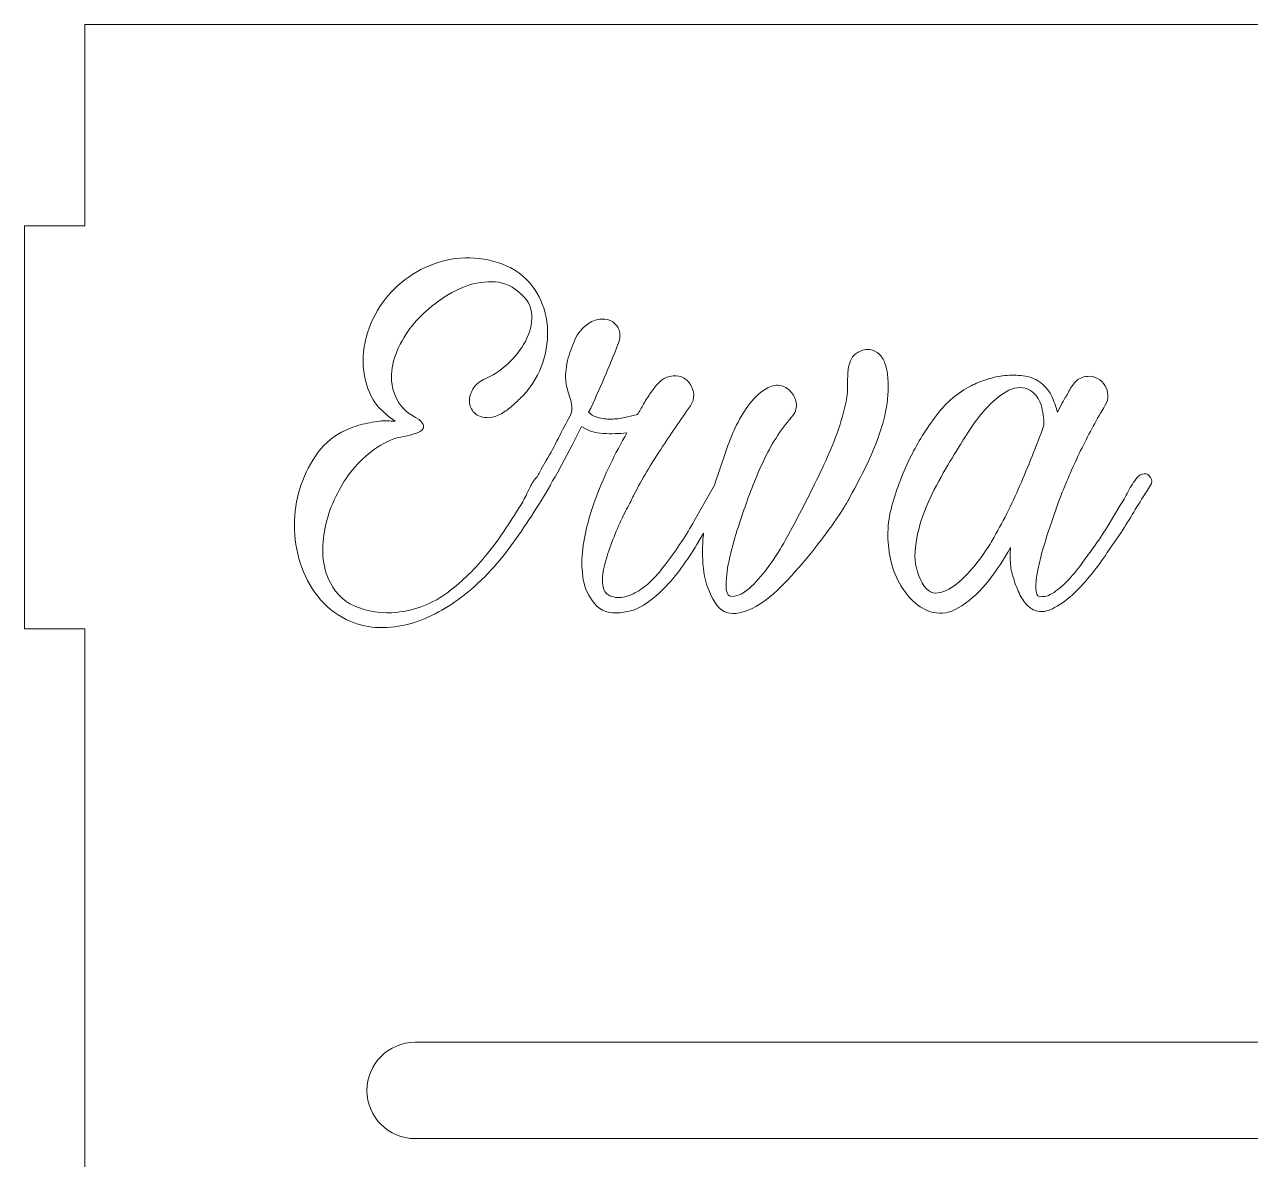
# Model space of a CAD drawing. Header units: millimetres. Extents: x -579 to 247, y -187 to 254.
# Drawn here: x 112.2 to 173.1, y 104.3 to 160.6 of the extents above; entities that cross this region are included whole.
import ezdxf

# ---------------------------------------------------------------- set-up
doc = ezdxf.new("R2010")
doc.units = ezdxf.units.MM
doc.header["$MEASUREMENT"] = 0
doc.layers.add('Camada 1', color=7, linetype='Continuous')

msp = doc.modelspace()

# ---------------------------------------------------------------- linework, layer by layer
at = {"layer": 'Camada 1', "color": 250, "lineweight": 20}
for points, knots in [([(239.2236, 160.6127), (239.2236, 160.6127), (115.2236, 160.6127), (115.2236, 160.6127), (115.2236, 160.6127), (115.2236, 160.6127), (115.2236, 150.6127), (115.2236, 150.6127), (115.2236, 150.6127), (115.2236, 150.6127), (112.2236, 150.6127), (112.2236, 150.6127), (112.2236, 150.6127), (112.2236, 150.6127), (112.2236, 130.6127), (112.2236, 130.6127), (112.2236, 130.6127), (112.2236, 130.6127), (115.2236, 130.6127), (115.2236, 130.6127), (115.2236, 130.6127), (115.2236, 130.6127), (115.2236, 87.2794), (115.2236, 87.2794), (115.2236, 87.2794), (115.2236, 87.2794), (112.2236, 87.2794), (112.2236, 87.2794), (112.2236, 87.2794), (112.2236, 87.2794), (112.2236, 67.2794), (112.2236, 67.2794), (112.2236, 67.2794), (112.2236, 67.2794), (115.2236, 67.2794), (115.2236, 67.2794), (115.2236, 67.2794), (115.2236, 67.2794), (115.2236, 23.946), (115.2236, 23.946), (115.2236, 23.946), (115.2236, 23.946), (112.2236, 23.946), (112.2236, 23.946), (112.2236, 23.946), (112.2236, 23.946), (112.2236, 3.946), (112.2236, 3.946), (112.2236, 3.946), (112.2236, 3.946), (115.2236, 3.946), (115.2236, 3.946), (115.2236, 3.946), (115.2236, 3.946), (115.2236, -39.3873), (115.2236, -39.3873), (115.2236, -39.3873), (115.2236, -39.3873), (112.2236, -39.3873), (112.2236, -39.3873), (112.2236, -39.3873), (112.2236, -39.3873), (112.2236, -59.3873), (112.2236, -59.3873), (112.2236, -59.3873), (112.2236, -59.3873), (115.2236, -59.3873), (115.2236, -59.3873), (115.2236, -59.3873), (115.2236, -59.3873), (115.2236, -69.3873), (115.2236, -69.3873), (115.2236, -69.3873), (115.2236, -69.3873), (239.2236, -69.3873), (239.2236, -69.3873), (239.2236, -69.3873), (239.2236, -69.3873), (239.2236, -59.3873), (239.2236, -59.3873), (239.2236, -59.3873), (239.2236, -59.3873), (242.2236, -59.3873), (242.2236, -59.3873), (242.2236, -59.3873), (242.2236, -59.3873), (242.2236, -39.3873), (242.2236, -39.3873), (242.2236, -39.3873), (242.2236, -39.3873), (239.2236, -39.3873), (239.2236, -39.3873), (239.2236, -39.3873), (239.2236, -39.3873), (239.2236, 3.946), (239.2236, 3.946), (239.2236, 3.946), (239.2236, 3.946), (242.2236, 3.946), (242.2236, 3.946), (242.2236, 3.946), (242.2236, 3.946), (242.2236, 23.946), (242.2236, 23.946), (242.2236, 23.946), (242.2236, 23.946), (239.2236, 23.946), (239.2236, 23.946), (239.2236, 23.946), (239.2236, 23.946), (239.2236, 67.2794), (239.2236, 67.2794), (239.2236, 67.2794), (239.2236, 67.2794), (242.2236, 67.2794), (242.2236, 67.2794), (242.2236, 67.2794), (242.2236, 67.2794), (242.2236, 87.2794), (242.2236, 87.2794), (242.2236, 87.2794), (242.2236, 87.2794), (239.2236, 87.2794), (239.2236, 87.2794), (239.2236, 87.2794), (239.2236, 87.2794), (239.2236, 130.6127), (239.2236, 130.6127), (239.2236, 130.6127), (239.2236, 130.6127), (242.2236, 130.6127), (242.2236, 130.6127), (242.2236, 130.6127), (242.2236, 130.6127), (242.2236, 150.6127), (242.2236, 150.6127), (242.2236, 150.6127), (242.2236, 150.6127), (239.2236, 150.6127), (239.2236, 150.6127), (239.2236, 150.6127), (239.2236, 150.6127), (239.2236, 160.6127), (239.2236, 160.6127)], [0, 0, 0, 0, 0.027027, 0.027027, 0.027027, 0.027027, 0.0540541, 0.0540541, 0.0540541, 0.0540541, 0.0810811, 0.0810811, 0.0810811, 0.0810811, 0.1081081, 0.1081081, 0.1081081, 0.1081081, 0.1351351, 0.1351351, 0.1351351, 0.1351351, 0.1621622, 0.1621622, 0.1621622, 0.1621622, 0.1891892, 0.1891892, 0.1891892, 0.1891892, 0.2162162, 0.2162162, 0.2162162, 0.2162162, 0.2432432, 0.2432432, 0.2432432, 0.2432432, 0.2702703, 0.2702703, 0.2702703, 0.2702703, 0.2972973, 0.2972973, 0.2972973, 0.2972973, 0.3243243, 0.3243243, 0.3243243, 0.3243243, 0.3513514, 0.3513514, 0.3513514, 0.3513514, 0.3783784, 0.3783784, 0.3783784, 0.3783784, 0.4054054, 0.4054054, 0.4054054, 0.4054054, 0.4324324, 0.4324324, 0.4324324, 0.4324324, 0.4594595, 0.4594595, 0.4594595, 0.4594595, 0.4864865, 0.4864865, 0.4864865, 0.4864865, 0.5135135, 0.5135135, 0.5135135, 0.5135135, 0.5405405, 0.5405405, 0.5405405, 0.5405405, 0.5675676, 0.5675676, 0.5675676, 0.5675676, 0.5945946, 0.5945946, 0.5945946, 0.5945946, 0.6216216, 0.6216216, 0.6216216, 0.6216216, 0.6486486, 0.6486486, 0.6486486, 0.6486486, 0.6756757, 0.6756757, 0.6756757, 0.6756757, 0.7027027, 0.7027027, 0.7027027, 0.7027027, 0.7297297, 0.7297297, 0.7297297, 0.7297297, 0.7567568, 0.7567568, 0.7567568, 0.7567568, 0.7837838, 0.7837838, 0.7837838, 0.7837838, 0.8108108, 0.8108108, 0.8108108, 0.8108108, 0.8378378, 0.8378378, 0.8378378, 0.8378378, 0.8648649, 0.8648649, 0.8648649, 0.8648649, 0.8918919, 0.8918919, 0.8918919, 0.8918919, 0.9189189, 0.9189189, 0.9189189, 0.9189189, 0.9459459, 0.9459459, 0.9459459, 0.9459459, 1, 1, 1, 1]), ([(131.6154, 110.0828), (131.6154, 110.0828), (222.8318, 110.0828), (222.8318, 110.0828), (222.8318, 110.0828), (224.1474, 110.0828), (225.2237, 109.0067), (225.2237, 107.6906), (225.2237, 107.6906), (225.2237, 106.3748), (224.1474, 105.2988), (222.8318, 105.2988), (222.8318, 105.2988), (222.8318, 105.2988), (131.6154, 105.2988), (131.6154, 105.2988), (131.6154, 105.2988), (130.2998, 105.2988), (129.2235, 106.3748), (129.2235, 107.6909), (129.2235, 107.6909), (129.2235, 109.0067), (130.2998, 110.0828), (131.6154, 110.0828)], [0, 0, 0, 0, 0.1428571, 0.1428571, 0.1428571, 0.1428571, 0.2857143, 0.2857143, 0.2857143, 0.2857143, 0.4285714, 0.4285714, 0.4285714, 0.4285714, 0.5714286, 0.5714286, 0.5714286, 0.5714286, 0.7142857, 0.7142857, 0.7142857, 0.7142857, 1, 1, 1, 1])]:
    msp.add_open_spline(points, degree=3, knots=knots, dxfattribs=at)
at = {"layer": 'Camada 1', "color": 240, "lineweight": 20}
for points, knots in [([(153.9055, 138.4817), (153.6523, 137.985), (153.3991, 137.503), (153.146, 137.0356), (153.146, 137.0356), (153.0486, 136.8408), (152.8489, 136.5194), (152.5471, 136.0715), (152.5471, 136.0715), (152.2452, 135.6235), (151.8849, 135.1366), (151.4661, 134.6108), (151.4661, 134.6108), (151.0474, 134.0849), (150.5994, 133.5639), (150.1223, 133.0478), (150.1223, 133.0478), (149.6451, 132.5317), (149.1728, 132.1227), (148.7054, 131.8208), (148.7054, 131.8208), (148.2379, 131.5189), (147.7997, 131.368), (147.3907, 131.368), (147.3907, 131.368), (146.9817, 131.368), (146.6506, 131.6114), (146.3974, 132.0983), (146.3974, 132.0983), (146.1442, 132.5658), (145.9884, 133.0721), (145.93, 133.6175), (145.93, 133.6175), (145.8716, 134.1628), (145.8716, 134.713), (145.93, 135.2681), (145.93, 135.2681), (145.93, 135.2681), (145.9403, 135.3619), (145.9403, 135.3619), (145.9403, 135.3619), (145.9403, 135.3619), (145.6086, 134.8007), (145.6086, 134.8007), (145.6086, 134.8007), (145.3749, 134.4014), (145.1217, 134.0167), (144.849, 133.6467), (144.849, 133.6467), (144.5764, 133.2766), (144.2842, 132.9309), (143.9726, 132.6096), (143.9726, 132.6096), (143.661, 132.2882), (143.3202, 132.0107), (142.9501, 131.777), (142.9501, 131.777), (142.5606, 131.5433), (142.1126, 131.4167), (141.6062, 131.3972), (141.6062, 131.3972), (141.0999, 131.3777), (140.7006, 131.5822), (140.4085, 132.0107), (140.4085, 132.0107), (140.1553, 132.3613), (139.9995, 132.7605), (139.941, 133.2085), (139.941, 133.2085), (139.8826, 133.6564), (139.8826, 134.1141), (139.941, 134.5816), (139.941, 134.5816), (139.9995, 135.049), (140.092, 135.5067), (140.2186, 135.9546), (140.2186, 135.9546), (140.3452, 136.4026), (140.4766, 136.8018), (140.613, 137.1524), (140.613, 137.1524), (140.8272, 137.7172), (141.0609, 138.2626), (141.3141, 138.7884), (141.3141, 138.7884), (141.5673, 139.3143), (141.84, 139.8304), (142.1321, 140.3368), (142.1321, 140.3368), (141.7426, 140.2978), (141.3482, 140.2881), (140.9489, 140.3076), (140.9489, 140.3076), (140.5497, 140.3271), (140.1942, 140.4439), (139.8826, 140.6581), (139.8826, 140.6581), (139.8826, 140.6581), (139.4152, 139.7233), (139.4152, 139.7233), (139.4152, 139.7233), (139.4152, 139.7233), (138.8893, 138.73), (138.8893, 138.73), (138.8893, 138.73), (138.7207, 138.4096), (138.552, 138.1185), (138.3834, 137.8565), (138.3834, 137.8565), (138.3734, 137.8176), (138.3571, 137.7777), (138.3343, 137.7367), (138.3343, 137.7367), (137.7305, 136.7045), (137.078, 135.7014), (136.3769, 134.7276), (136.3769, 134.7276), (135.6758, 133.7538), (134.848, 132.8969), (133.8937, 132.1568), (133.8937, 132.1568), (133.5041, 131.8646), (133.0757, 131.5968), (132.6082, 131.3534), (132.6082, 131.3534), (132.1408, 131.1099), (131.6588, 130.9298), (131.1621, 130.8129), (131.1621, 130.8129), (130.6655, 130.696), (130.164, 130.6522), (129.6576, 130.6814), (129.6576, 130.6814), (129.1512, 130.7106), (128.6643, 130.8421), (128.1969, 131.0758), (128.1969, 131.0758), (127.6321, 131.3485), (127.1598, 131.7331), (126.78, 132.2298), (126.78, 132.2298), (126.4002, 132.7264), (126.1129, 133.2766), (125.9181, 133.8804), (125.9181, 133.8804), (125.7234, 134.4842), (125.626, 135.1074), (125.626, 135.7501), (125.626, 135.7501), (125.626, 136.3928), (125.7136, 136.9966), (125.8889, 137.5614), (125.8889, 137.5614), (126.0642, 138.1262), (126.3223, 138.6667), (126.6631, 139.1828), (126.6631, 139.1828), (127.0039, 139.6989), (127.4373, 140.0933), (127.9632, 140.366), (127.9632, 140.366), (128.2553, 140.5218), (128.562, 140.6435), (128.8834, 140.7312), (128.8834, 140.7312), (129.2048, 140.8188), (129.531, 140.8821), (129.8621, 140.9211), (129.8621, 140.9211), (129.9789, 140.9406), (130.1007, 140.9454), (130.2273, 140.9357), (130.2273, 140.9357), (130.3539, 140.9259), (130.4853, 140.9211), (130.6217, 140.9211), (130.6217, 140.9211), (130.31, 141.1353), (130.0325, 141.3739), (129.7891, 141.6368), (129.7891, 141.6368), (129.5456, 141.8998), (129.3557, 142.2552), (129.2194, 142.7032), (129.2194, 142.7032), (129.0246, 143.3264), (128.9808, 143.9594), (129.0879, 144.6021), (129.0879, 144.6021), (129.195, 145.2448), (129.4141, 145.8486), (129.7452, 146.4134), (129.7452, 146.4134), (130.0569, 146.9392), (130.4561, 147.4018), (130.943, 147.8011), (130.943, 147.8011), (131.4299, 148.2003), (131.9607, 148.5071), (132.5352, 148.7213), (132.5352, 148.7213), (133.1098, 148.9356), (133.7087, 149.0378), (134.3319, 149.0281), (134.3319, 149.0281), (134.9551, 149.0183), (135.5589, 148.8869), (136.1432, 148.6337), (136.1432, 148.6337), (136.7469, 148.361), (137.2144, 147.9764), (137.5455, 147.4797), (137.5455, 147.4797), (137.8766, 146.9831), (138.0811, 146.4426), (138.159, 145.8583), (138.159, 145.8583), (138.2369, 145.274), (138.1931, 144.6751), (138.0275, 144.0616), (138.0275, 144.0616), (137.862, 143.4481), (137.5844, 142.9077), (137.1949, 142.4402), (137.1949, 142.4402), (137.0975, 142.3234), (136.9709, 142.187), (136.8151, 142.0312), (136.8151, 142.0312), (136.6593, 141.8754), (136.4938, 141.7245), (136.3185, 141.5784), (136.3185, 141.5784), (136.1432, 141.4323), (135.9533, 141.3106), (135.7488, 141.2132), (135.7488, 141.2132), (135.5443, 141.1158), (135.3544, 141.0769), (135.1791, 141.0964), (135.1791, 141.0964), (134.8675, 141.1158), (134.6435, 141.2132), (134.5072, 141.3885), (134.5072, 141.3885), (134.3708, 141.5638), (134.3075, 141.7586), (134.3173, 141.9728), (134.3173, 141.9728), (134.327, 142.187), (134.4001, 142.3915), (134.5364, 142.5863), (134.5364, 142.5863), (134.6727, 142.7811), (134.8578, 142.9271), (135.0915, 143.0245), (135.0915, 143.0245), (135.442, 143.1608), (135.8072, 143.3994), (136.187, 143.7403), (136.187, 143.7403), (136.5668, 144.0811), (136.8687, 144.4609), (137.0927, 144.8796), (137.0927, 144.8796), (137.3166, 145.2984), (137.4237, 145.7268), (137.414, 146.1651), (137.414, 146.1651), (137.4043, 146.6033), (137.1852, 146.9977), (136.7567, 147.3482), (136.7567, 147.3482), (136.3477, 147.6793), (135.8997, 147.8449), (135.4128, 147.8449), (135.4128, 147.8449), (134.9259, 147.8449), (134.4439, 147.7475), (133.9667, 147.5527), (133.9667, 147.5527), (133.4895, 147.358), (133.0416, 147.0951), (132.6228, 146.764), (132.6228, 146.764), (132.2041, 146.4329), (131.8584, 146.1115), (131.5857, 145.7999), (131.5857, 145.7999), (131.2741, 145.4298), (131.0112, 145.0208), (130.7969, 144.5729), (130.7969, 144.5729), (130.5827, 144.1249), (130.4659, 143.677), (130.4464, 143.229), (130.4464, 143.229), (130.4269, 142.7811), (130.5194, 142.3623), (130.7239, 141.9728), (130.7239, 141.9728), (130.9284, 141.5833), (131.2936, 141.2619), (131.8195, 141.0087), (131.8195, 141.0087), (132.0142, 140.814), (132.0775, 140.663), (132.0093, 140.5559), (132.0093, 140.5559), (131.9412, 140.4488), (131.8195, 140.366), (131.6442, 140.3076), (131.6442, 140.3076), (131.4689, 140.2491), (131.2741, 140.2005), (131.0599, 140.1615), (131.0599, 140.1615), (130.8456, 140.1226), (130.6801, 140.0836), (130.5632, 140.0446), (130.5632, 140.0446), (130.1153, 139.8694), (129.6965, 139.621), (129.307, 139.2997), (129.307, 139.2997), (128.9175, 138.9783), (128.5767, 138.6131), (128.2845, 138.2041), (128.2845, 138.2041), (128.0313, 137.8536), (127.8025, 137.4543), (127.598, 137.0063), (127.598, 137.0063), (127.3935, 136.5584), (127.2425, 136.1007), (127.1451, 135.6333), (127.1451, 135.6333), (127.0478, 135.1658), (127.0137, 134.6984), (127.0429, 134.231), (127.0429, 134.231), (127.0721, 133.7636), (127.1938, 133.3156), (127.4081, 132.8871), (127.4081, 132.8871), (127.7197, 132.2834), (128.1871, 131.8744), (128.8104, 131.6601), (128.8104, 131.6601), (129.4336, 131.4459), (130.0569, 131.368), (130.6801, 131.4264), (130.6801, 131.4264), (131.6344, 131.5238), (132.4865, 131.8549), (133.2364, 132.4197), (133.2364, 132.4197), (133.9862, 132.9845), (134.6435, 133.6272), (135.2083, 134.3478), (135.2083, 134.3478), (135.5394, 134.7568), (135.8462, 135.1756), (136.1286, 135.6041), (136.1286, 135.6041), (136.411, 136.0325), (136.6885, 136.4708), (136.9612, 136.9187), (136.9612, 136.9187), (137.0586, 137.094), (137.1803, 137.3374), (137.3264, 137.6491), (137.3264, 137.6491), (137.4313, 137.8731), (137.5489, 138.0417), (137.6791, 138.155), (137.6791, 138.155), (137.7345, 138.2793), (137.802, 138.4077), (137.8814, 138.5401), (137.8814, 138.5401), (137.8814, 138.5401), (138.1297, 138.9637), (138.1297, 138.9637), (138.1297, 138.9637), (138.344, 139.3338), (138.5436, 139.7038), (138.7286, 140.0739), (138.7286, 140.0739), (138.9137, 140.4439), (139.1133, 140.8237), (139.3275, 141.2132), (139.3275, 141.2132), (139.4249, 141.4275), (139.4249, 141.6855), (139.3275, 141.9874), (139.3275, 141.9874), (139.2301, 142.2893), (139.162, 142.5473), (139.123, 142.7616), (139.123, 142.7616), (139.0841, 142.9758), (139.0743, 143.1706), (139.0938, 143.3459), (139.0938, 143.3459), (139.1133, 143.5212), (139.1425, 143.7159), (139.1814, 143.9302), (139.1814, 143.9302), (139.2788, 144.2807), (139.4006, 144.6216), (139.5466, 144.9527), (139.5466, 144.9527), (139.6927, 145.2838), (139.9215, 145.5564), (140.2332, 145.7707), (140.2332, 145.7707), (140.4474, 145.907), (140.6616, 145.98), (140.8759, 145.9898), (140.8759, 145.9898), (141.0901, 145.9995), (141.2751, 145.9508), (141.431, 145.8437), (141.431, 145.8437), (141.5868, 145.7366), (141.6939, 145.5954), (141.7523, 145.4201), (141.7523, 145.4201), (141.8107, 145.2448), (141.801, 145.0403), (141.7231, 144.8066), (141.7231, 144.8066), (141.4894, 144.2223), (141.2508, 143.6429), (141.0073, 143.0683), (141.0073, 143.0683), (140.7639, 142.4938), (140.5058, 141.9241), (140.2332, 141.3593), (140.2332, 141.3593), (140.3695, 141.223), (140.5448, 141.1304), (140.759, 141.0818), (140.759, 141.0818), (140.9733, 141.0331), (141.1972, 141.0136), (141.431, 141.0233), (141.431, 141.0233), (141.6647, 141.0331), (141.8887, 141.0623), (142.1029, 141.111), (142.1029, 141.111), (142.1029, 141.111), (142.658, 141.2424), (142.658, 141.2424), (142.658, 141.2424), (142.7553, 141.3982), (142.8576, 141.5735), (142.9647, 141.7683), (142.9647, 141.7683), (143.0718, 141.9631), (143.1936, 142.1578), (143.3299, 142.3526), (143.3299, 142.3526), (143.4662, 142.5473), (143.6074, 142.7178), (143.7535, 142.8638), (143.7535, 142.8638), (143.8996, 143.0099), (144.07, 143.1024), (144.2648, 143.1414), (144.2648, 143.1414), (144.479, 143.1998), (144.6738, 143.1901), (144.849, 143.1122), (144.849, 143.1122), (145.0243, 143.0343), (145.1655, 142.9174), (145.2727, 142.7616), (145.2727, 142.7616), (145.3798, 142.6058), (145.4382, 142.4305), (145.4479, 142.2357), (145.4479, 142.2357), (145.4577, 142.041), (145.4041, 141.8559), (145.2873, 141.6807), (145.2873, 141.6807), (144.7809, 140.96), (144.2891, 140.2394), (143.8119, 139.5188), (143.8119, 139.5188), (143.3348, 138.7982), (142.8917, 138.0483), (142.4827, 137.2693), (142.4827, 137.2693), (142.4242, 137.1329), (142.322, 136.9284), (142.1759, 136.6558), (142.1759, 136.6558), (142.0299, 136.3831), (141.8789, 136.0715), (141.7231, 135.7209), (141.7231, 135.7209), (141.5673, 135.3703), (141.4212, 135.0052), (141.2849, 134.6254), (141.2849, 134.6254), (141.1486, 134.2456), (141.0463, 133.8901), (140.9781, 133.559), (140.9781, 133.559), (140.91, 133.228), (140.9002, 132.9407), (140.9489, 132.6972), (140.9489, 132.6972), (140.9976, 132.4538), (141.1388, 132.2931), (141.3725, 132.2152), (141.3725, 132.2152), (141.6257, 132.1373), (141.8838, 132.1422), (142.1467, 132.2298), (142.1467, 132.2298), (142.4096, 132.3174), (142.6628, 132.4489), (142.9063, 132.6242), (142.9063, 132.6242), (143.1497, 132.7995), (143.3737, 133.004), (143.5782, 133.2377), (143.5782, 133.2377), (143.7827, 133.4714), (143.9629, 133.6954), (144.1187, 133.9096), (144.1187, 133.9096), (144.6251, 134.5718), (145.0779, 135.2584), (145.4772, 135.9692), (145.4772, 135.9692), (145.4772, 135.9692), (146.4786, 137.7445), (146.4786, 137.7445), (146.4786, 137.7445), (146.5554, 137.9844), (146.6354, 138.2156), (146.7188, 138.4379), (146.7188, 138.4379), (146.7188, 138.4379), (147.0986, 139.5626), (147.0986, 139.5626), (147.0986, 139.5626), (147.2349, 139.9619), (147.3956, 140.3514), (147.5806, 140.7312), (147.5806, 140.7312), (147.7656, 141.111), (147.9847, 141.4664), (148.2379, 141.7975), (148.2379, 141.7975), (148.4911, 142.1286), (148.793, 142.3915), (149.1436, 142.5863), (149.1436, 142.5863), (149.3773, 142.7032), (149.5964, 142.7324), (149.8009, 142.6739), (149.8009, 142.6739), (150.0054, 142.6155), (150.1758, 142.5035), (150.3122, 142.338), (150.3122, 142.338), (150.4485, 142.1724), (150.5264, 141.9777), (150.5459, 141.7537), (150.5459, 141.7537), (150.5653, 141.5297), (150.4874, 141.3203), (150.3122, 141.1256), (150.3122, 141.1256), (149.7473, 140.4634), (149.2799, 139.733), (148.9099, 138.9345), (148.9099, 138.9345), (148.5398, 138.136), (148.2185, 137.3277), (147.9458, 136.5097), (147.9458, 136.5097), (147.9458, 136.5097), (147.6536, 135.6479), (147.6536, 135.6479), (147.6536, 135.6479), (147.4978, 135.1902), (147.3615, 134.7033), (147.2446, 134.1872), (147.2446, 134.1872), (147.1278, 133.671), (147.0645, 133.2133), (147.0548, 132.8141), (147.0548, 132.8141), (147.045, 132.4148), (147.1473, 132.2152), (147.3615, 132.2152), (147.3615, 132.2152), (147.6731, 132.2347), (147.9896, 132.4002), (148.311, 132.7118), (148.311, 132.7118), (148.6323, 133.0235), (148.9391, 133.3838), (149.2312, 133.7928), (149.2312, 133.7928), (149.5234, 134.2018), (149.7814, 134.6108), (150.0054, 135.0198), (150.0054, 135.0198), (150.0054, 135.0198), (150.5167, 135.9546), (150.5167, 135.9546), (150.5167, 135.9546), (151.023, 136.909), (151.5197, 137.9071), (152.0066, 138.9491), (152.0066, 138.9491), (152.4935, 139.9911), (152.8441, 141.0379), (153.0583, 142.0897), (153.0583, 142.0897), (153.0778, 142.2649), (153.0875, 142.4597), (153.0875, 142.6739), (153.0875, 142.6739), (153.0875, 142.8882), (153.0924, 143.1024), (153.1021, 143.3167), (153.1021, 143.3167), (153.1119, 143.5309), (153.1557, 143.7305), (153.2336, 143.9156), (153.2336, 143.9156), (153.3115, 144.1006), (153.4381, 144.2418), (153.6134, 144.3392), (153.6134, 144.3392), (153.8276, 144.456), (154.0224, 144.4998), (154.1977, 144.4706), (154.1977, 144.4706), (154.373, 144.4414), (154.5239, 144.3684), (154.6505, 144.2515), (154.6505, 144.2515), (154.7771, 144.1347), (154.8745, 143.9837), (154.9426, 143.7987), (154.9426, 143.7987), (155.0108, 143.6137), (155.0546, 143.4335), (155.0741, 143.2582), (155.0741, 143.2582), (155.1325, 142.6934), (155.1131, 142.1432), (155.0157, 141.6076), (155.0157, 141.6076), (154.9183, 141.072), (154.7722, 140.5413), (154.5775, 140.0154), (154.5775, 140.0154), (154.3827, 139.4896), (154.1587, 138.9783), (153.9055, 138.4817)], [0, 0, 0, 0, 0.0059172, 0.0059172, 0.0059172, 0.0059172, 0.0118343, 0.0118343, 0.0118343, 0.0118343, 0.0177515, 0.0177515, 0.0177515, 0.0177515, 0.0236686, 0.0236686, 0.0236686, 0.0236686, 0.0295858, 0.0295858, 0.0295858, 0.0295858, 0.035503, 0.035503, 0.035503, 0.035503, 0.0414201, 0.0414201, 0.0414201, 0.0414201, 0.0473373, 0.0473373, 0.0473373, 0.0473373, 0.0532544, 0.0532544, 0.0532544, 0.0532544, 0.0591716, 0.0591716, 0.0591716, 0.0591716, 0.0650888, 0.0650888, 0.0650888, 0.0650888, 0.0710059, 0.0710059, 0.0710059, 0.0710059, 0.0769231, 0.0769231, 0.0769231, 0.0769231, 0.0828402, 0.0828402, 0.0828402, 0.0828402, 0.0887574, 0.0887574, 0.0887574, 0.0887574, 0.0946746, 0.0946746, 0.0946746, 0.0946746, 0.1005917, 0.1005917, 0.1005917, 0.1005917, 0.1065089, 0.1065089, 0.1065089, 0.1065089, 0.112426, 0.112426, 0.112426, 0.112426, 0.1183432, 0.1183432, 0.1183432, 0.1183432, 0.1242604, 0.1242604, 0.1242604, 0.1242604, 0.1301775, 0.1301775, 0.1301775, 0.1301775, 0.1360947, 0.1360947, 0.1360947, 0.1360947, 0.1420118, 0.1420118, 0.1420118, 0.1420118, 0.147929, 0.147929, 0.147929, 0.147929, 0.1538462, 0.1538462, 0.1538462, 0.1538462, 0.1597633, 0.1597633, 0.1597633, 0.1597633, 0.1656805, 0.1656805, 0.1656805, 0.1656805, 0.1715976, 0.1715976, 0.1715976, 0.1715976, 0.1775148, 0.1775148, 0.1775148, 0.1775148, 0.183432, 0.183432, 0.183432, 0.183432, 0.1893491, 0.1893491, 0.1893491, 0.1893491, 0.1952663, 0.1952663, 0.1952663, 0.1952663, 0.2011834, 0.2011834, 0.2011834, 0.2011834, 0.2071006, 0.2071006, 0.2071006, 0.2071006, 0.2130178, 0.2130178, 0.2130178, 0.2130178, 0.2189349, 0.2189349, 0.2189349, 0.2189349, 0.2248521, 0.2248521, 0.2248521, 0.2248521, 0.2307692, 0.2307692, 0.2307692, 0.2307692, 0.2366864, 0.2366864, 0.2366864, 0.2366864, 0.2426036, 0.2426036, 0.2426036, 0.2426036, 0.2485207, 0.2485207, 0.2485207, 0.2485207, 0.2544379, 0.2544379, 0.2544379, 0.2544379, 0.260355, 0.260355, 0.260355, 0.260355, 0.2662722, 0.2662722, 0.2662722, 0.2662722, 0.2721893, 0.2721893, 0.2721893, 0.2721893, 0.2781065, 0.2781065, 0.2781065, 0.2781065, 0.2840237, 0.2840237, 0.2840237, 0.2840237, 0.2899408, 0.2899408, 0.2899408, 0.2899408, 0.295858, 0.295858, 0.295858, 0.295858, 0.3017751, 0.3017751, 0.3017751, 0.3017751, 0.3076923, 0.3076923, 0.3076923, 0.3076923, 0.3136095, 0.3136095, 0.3136095, 0.3136095, 0.3195266, 0.3195266, 0.3195266, 0.3195266, 0.3254438, 0.3254438, 0.3254438, 0.3254438, 0.3313609, 0.3313609, 0.3313609, 0.3313609, 0.3372781, 0.3372781, 0.3372781, 0.3372781, 0.3431953, 0.3431953, 0.3431953, 0.3431953, 0.3491124, 0.3491124, 0.3491124, 0.3491124, 0.3550296, 0.3550296, 0.3550296, 0.3550296, 0.3609467, 0.3609467, 0.3609467, 0.3609467, 0.3668639, 0.3668639, 0.3668639, 0.3668639, 0.3727811, 0.3727811, 0.3727811, 0.3727811, 0.3786982, 0.3786982, 0.3786982, 0.3786982, 0.3846154, 0.3846154, 0.3846154, 0.3846154, 0.3905325, 0.3905325, 0.3905325, 0.3905325, 0.3964497, 0.3964497, 0.3964497, 0.3964497, 0.4023669, 0.4023669, 0.4023669, 0.4023669, 0.408284, 0.408284, 0.408284, 0.408284, 0.4142012, 0.4142012, 0.4142012, 0.4142012, 0.4201183, 0.4201183, 0.4201183, 0.4201183, 0.4260355, 0.4260355, 0.4260355, 0.4260355, 0.4319527, 0.4319527, 0.4319527, 0.4319527, 0.4378698, 0.4378698, 0.4378698, 0.4378698, 0.443787, 0.443787, 0.443787, 0.443787, 0.4497041, 0.4497041, 0.4497041, 0.4497041, 0.4556213, 0.4556213, 0.4556213, 0.4556213, 0.4615385, 0.4615385, 0.4615385, 0.4615385, 0.4674556, 0.4674556, 0.4674556, 0.4674556, 0.4733728, 0.4733728, 0.4733728, 0.4733728, 0.4792899, 0.4792899, 0.4792899, 0.4792899, 0.4852071, 0.4852071, 0.4852071, 0.4852071, 0.4911243, 0.4911243, 0.4911243, 0.4911243, 0.4970414, 0.4970414, 0.4970414, 0.4970414, 0.5029586, 0.5029586, 0.5029586, 0.5029586, 0.5088757, 0.5088757, 0.5088757, 0.5088757, 0.5147929, 0.5147929, 0.5147929, 0.5147929, 0.5207101, 0.5207101, 0.5207101, 0.5207101, 0.5266272, 0.5266272, 0.5266272, 0.5266272, 0.5325444, 0.5325444, 0.5325444, 0.5325444, 0.5384615, 0.5384615, 0.5384615, 0.5384615, 0.5443787, 0.5443787, 0.5443787, 0.5443787, 0.5502959, 0.5502959, 0.5502959, 0.5502959, 0.556213, 0.556213, 0.556213, 0.556213, 0.5621302, 0.5621302, 0.5621302, 0.5621302, 0.5680473, 0.5680473, 0.5680473, 0.5680473, 0.5739645, 0.5739645, 0.5739645, 0.5739645, 0.5798817, 0.5798817, 0.5798817, 0.5798817, 0.5857988, 0.5857988, 0.5857988, 0.5857988, 0.591716, 0.591716, 0.591716, 0.591716, 0.5976331, 0.5976331, 0.5976331, 0.5976331, 0.6035503, 0.6035503, 0.6035503, 0.6035503, 0.6094675, 0.6094675, 0.6094675, 0.6094675, 0.6153846, 0.6153846, 0.6153846, 0.6153846, 0.6213018, 0.6213018, 0.6213018, 0.6213018, 0.6272189, 0.6272189, 0.6272189, 0.6272189, 0.6331361, 0.6331361, 0.6331361, 0.6331361, 0.6390533, 0.6390533, 0.6390533, 0.6390533, 0.6449704, 0.6449704, 0.6449704, 0.6449704, 0.6508876, 0.6508876, 0.6508876, 0.6508876, 0.6568047, 0.6568047, 0.6568047, 0.6568047, 0.6627219, 0.6627219, 0.6627219, 0.6627219, 0.6686391, 0.6686391, 0.6686391, 0.6686391, 0.6745562, 0.6745562, 0.6745562, 0.6745562, 0.6804734, 0.6804734, 0.6804734, 0.6804734, 0.6863905, 0.6863905, 0.6863905, 0.6863905, 0.6923077, 0.6923077, 0.6923077, 0.6923077, 0.6982249, 0.6982249, 0.6982249, 0.6982249, 0.704142, 0.704142, 0.704142, 0.704142, 0.7100592, 0.7100592, 0.7100592, 0.7100592, 0.7159763, 0.7159763, 0.7159763, 0.7159763, 0.7218935, 0.7218935, 0.7218935, 0.7218935, 0.7278107, 0.7278107, 0.7278107, 0.7278107, 0.7337278, 0.7337278, 0.7337278, 0.7337278, 0.739645, 0.739645, 0.739645, 0.739645, 0.7455621, 0.7455621, 0.7455621, 0.7455621, 0.7514793, 0.7514793, 0.7514793, 0.7514793, 0.7573964, 0.7573964, 0.7573964, 0.7573964, 0.7633136, 0.7633136, 0.7633136, 0.7633136, 0.7692308, 0.7692308, 0.7692308, 0.7692308, 0.7751479, 0.7751479, 0.7751479, 0.7751479, 0.7810651, 0.7810651, 0.7810651, 0.7810651, 0.7869822, 0.7869822, 0.7869822, 0.7869822, 0.7928994, 0.7928994, 0.7928994, 0.7928994, 0.7988166, 0.7988166, 0.7988166, 0.7988166, 0.8047337, 0.8047337, 0.8047337, 0.8047337, 0.8106509, 0.8106509, 0.8106509, 0.8106509, 0.816568, 0.816568, 0.816568, 0.816568, 0.8224852, 0.8224852, 0.8224852, 0.8224852, 0.8284024, 0.8284024, 0.8284024, 0.8284024, 0.8343195, 0.8343195, 0.8343195, 0.8343195, 0.8402367, 0.8402367, 0.8402367, 0.8402367, 0.8461538, 0.8461538, 0.8461538, 0.8461538, 0.852071, 0.852071, 0.852071, 0.852071, 0.8579882, 0.8579882, 0.8579882, 0.8579882, 0.8639053, 0.8639053, 0.8639053, 0.8639053, 0.8698225, 0.8698225, 0.8698225, 0.8698225, 0.8757396, 0.8757396, 0.8757396, 0.8757396, 0.8816568, 0.8816568, 0.8816568, 0.8816568, 0.887574, 0.887574, 0.887574, 0.887574, 0.8934911, 0.8934911, 0.8934911, 0.8934911, 0.8994083, 0.8994083, 0.8994083, 0.8994083, 0.9053254, 0.9053254, 0.9053254, 0.9053254, 0.9112426, 0.9112426, 0.9112426, 0.9112426, 0.9171598, 0.9171598, 0.9171598, 0.9171598, 0.9230769, 0.9230769, 0.9230769, 0.9230769, 0.9289941, 0.9289941, 0.9289941, 0.9289941, 0.9349112, 0.9349112, 0.9349112, 0.9349112, 0.9408284, 0.9408284, 0.9408284, 0.9408284, 0.9467456, 0.9467456, 0.9467456, 0.9467456, 0.9526627, 0.9526627, 0.9526627, 0.9526627, 0.9585799, 0.9585799, 0.9585799, 0.9585799, 0.964497, 0.964497, 0.964497, 0.964497, 0.9704142, 0.9704142, 0.9704142, 0.9704142, 0.9763314, 0.9763314, 0.9763314, 0.9763314, 0.9822485, 0.9822485, 0.9822485, 0.9822485, 0.9881657, 0.9881657, 0.9881657, 0.9881657, 1, 1, 1, 1]), ([(167.9284, 137.4154), (167.7142, 137.0843), (167.5048, 136.7483), (167.3003, 136.4075), (167.3003, 136.4075), (167.0958, 136.0666), (166.8865, 135.7307), (166.6722, 135.3996), (166.6722, 135.3996), (166.6722, 135.3996), (165.9857, 134.3917), (165.9857, 134.3917), (165.9857, 134.3917), (165.7422, 134.0313), (165.4842, 133.6808), (165.2115, 133.3399), (165.2115, 133.3399), (164.9388, 132.9991), (164.6516, 132.6826), (164.3497, 132.3905), (164.3497, 132.3905), (164.0478, 132.0983), (163.7216, 131.8549), (163.371, 131.6601), (163.371, 131.6601), (163.0789, 131.5043), (162.8257, 131.441), (162.6114, 131.4702), (162.6114, 131.4702), (162.3972, 131.4994), (162.2122, 131.5871), (162.0564, 131.7331), (162.0564, 131.7331), (161.9005, 131.8792), (161.7642, 132.0691), (161.6474, 132.3028), (161.6474, 132.3028), (161.5305, 132.5365), (161.4331, 132.78), (161.3552, 133.0332), (161.3552, 133.0332), (161.2578, 133.2864), (161.1994, 133.5493), (161.1799, 133.822), (161.1799, 133.822), (161.1604, 134.0946), (161.1604, 134.3673), (161.1799, 134.64), (161.1799, 134.64), (160.8488, 134.0557), (160.4885, 133.5104), (160.099, 133.004), (160.099, 133.004), (159.7095, 132.4976), (159.2615, 132.0789), (158.7551, 131.7478), (158.7551, 131.7478), (158.3072, 131.4556), (157.8884, 131.3388), (157.4989, 131.3972), (157.4989, 131.3972), (157.1094, 131.4556), (156.7637, 131.6163), (156.4618, 131.8792), (156.4618, 131.8792), (156.1599, 132.1422), (155.897, 132.4732), (155.673, 132.8725), (155.673, 132.8725), (155.449, 133.2718), (155.2981, 133.6759), (155.2202, 134.0849), (155.2202, 134.0849), (155.0254, 134.9613), (155.0498, 135.8378), (155.2932, 136.7142), (155.2932, 136.7142), (155.5367, 137.5906), (155.8532, 138.4184), (156.2427, 139.1974), (156.2427, 139.1974), (156.5738, 139.8596), (156.9877, 140.5218), (157.4843, 141.184), (157.4843, 141.184), (157.9809, 141.8462), (158.5604, 142.3428), (159.2226, 142.6739), (159.2226, 142.6739), (159.4563, 142.7908), (159.7192, 142.8979), (160.0113, 142.9953), (160.0113, 142.9953), (160.3035, 143.0927), (160.6005, 143.156), (160.9024, 143.1852), (160.9024, 143.1852), (161.2043, 143.2144), (161.5061, 143.2095), (161.808, 143.1706), (161.808, 143.1706), (162.1099, 143.1316), (162.3777, 143.0343), (162.6114, 142.8784), (162.6114, 142.8784), (162.8646, 142.7032), (163.0594, 142.4792), (163.1957, 142.2065), (163.1957, 142.2065), (163.332, 141.9338), (163.4392, 141.6514), (163.5171, 141.3593), (163.5171, 141.3593), (163.5171, 141.3593), (163.7654, 141.8413), (163.7654, 141.8413), (163.7654, 141.8413), (163.853, 142.0069), (163.9456, 142.1676), (164.0429, 142.3234), (164.0429, 142.3234), (164.1403, 142.5376), (164.262, 142.7226), (164.4081, 142.8784), (164.4081, 142.8784), (164.5542, 143.0343), (164.7538, 143.1219), (165.007, 143.1414), (165.007, 143.1414), (165.1823, 143.1608), (165.3478, 143.1268), (165.5037, 143.0391), (165.5037, 143.0391), (165.6595, 142.9515), (165.7812, 142.8346), (165.8688, 142.6885), (165.8688, 142.6885), (165.9565, 142.5425), (166.0052, 142.3818), (166.0149, 142.2065), (166.0149, 142.2065), (166.0246, 142.0312), (165.9808, 141.8657), (165.8834, 141.7099), (165.8834, 141.7099), (165.4744, 141.0282), (165.0898, 140.3222), (164.7295, 139.5918), (164.7295, 139.5918), (164.3692, 138.8615), (164.0429, 138.1262), (163.7508, 137.3861), (163.7508, 137.3861), (163.7118, 137.3082), (163.6437, 137.1329), (163.5463, 136.8603), (163.5463, 136.8603), (163.5463, 136.8603), (163.2103, 135.8962), (163.2103, 135.8962), (163.2103, 135.8962), (163.0837, 135.5262), (162.9571, 135.1318), (162.8305, 134.713), (162.8305, 134.713), (162.7039, 134.2943), (162.6066, 133.9048), (162.5384, 133.5444), (162.5384, 133.5444), (162.4702, 133.1841), (162.4361, 132.8774), (162.4361, 132.6242), (162.4361, 132.6242), (162.4361, 132.371), (162.4946, 132.2347), (162.6114, 132.2152), (162.6114, 132.2152), (162.8451, 132.1762), (163.0886, 132.2444), (163.3418, 132.4197), (163.3418, 132.4197), (163.595, 132.595), (163.8433, 132.8141), (164.0868, 133.077), (164.0868, 133.077), (164.3302, 133.3399), (164.5542, 133.6175), (164.7587, 133.9096), (164.7587, 133.9096), (164.9632, 134.2018), (165.1433, 134.4452), (165.2992, 134.64), (165.2992, 134.64), (165.5329, 134.9711), (165.7568, 135.3119), (165.9711, 135.6625), (165.9711, 135.6625), (165.9711, 135.6625), (166.6138, 136.7142), (166.6138, 136.7142), (166.6138, 136.7142), (166.7501, 136.9284), (166.8865, 137.167), (167.0228, 137.43), (167.0228, 137.43), (167.1591, 137.6929), (167.3052, 137.9217), (167.461, 138.1165), (167.461, 138.1165), (167.5584, 138.2334), (167.6753, 138.2967), (167.8116, 138.3064), (167.8116, 138.3064), (167.9479, 138.3161), (168.055, 138.2528), (168.1329, 138.1165), (168.1329, 138.1165), (168.2109, 137.9802), (168.2109, 137.8536), (168.1329, 137.7367), (168.1329, 137.7367), (168.055, 137.6199), (167.9869, 137.5127), (167.9284, 137.4154)], [0, 0, 0, 0, 0.0175439, 0.0175439, 0.0175439, 0.0175439, 0.0350877, 0.0350877, 0.0350877, 0.0350877, 0.0526316, 0.0526316, 0.0526316, 0.0526316, 0.0701754, 0.0701754, 0.0701754, 0.0701754, 0.0877193, 0.0877193, 0.0877193, 0.0877193, 0.1052632, 0.1052632, 0.1052632, 0.1052632, 0.122807, 0.122807, 0.122807, 0.122807, 0.1403509, 0.1403509, 0.1403509, 0.1403509, 0.1578947, 0.1578947, 0.1578947, 0.1578947, 0.1754386, 0.1754386, 0.1754386, 0.1754386, 0.1929825, 0.1929825, 0.1929825, 0.1929825, 0.2105263, 0.2105263, 0.2105263, 0.2105263, 0.2280702, 0.2280702, 0.2280702, 0.2280702, 0.245614, 0.245614, 0.245614, 0.245614, 0.2631579, 0.2631579, 0.2631579, 0.2631579, 0.2807018, 0.2807018, 0.2807018, 0.2807018, 0.2982456, 0.2982456, 0.2982456, 0.2982456, 0.3157895, 0.3157895, 0.3157895, 0.3157895, 0.3333333, 0.3333333, 0.3333333, 0.3333333, 0.3508772, 0.3508772, 0.3508772, 0.3508772, 0.3684211, 0.3684211, 0.3684211, 0.3684211, 0.3859649, 0.3859649, 0.3859649, 0.3859649, 0.4035088, 0.4035088, 0.4035088, 0.4035088, 0.4210526, 0.4210526, 0.4210526, 0.4210526, 0.4385965, 0.4385965, 0.4385965, 0.4385965, 0.4561404, 0.4561404, 0.4561404, 0.4561404, 0.4736842, 0.4736842, 0.4736842, 0.4736842, 0.4912281, 0.4912281, 0.4912281, 0.4912281, 0.5087719, 0.5087719, 0.5087719, 0.5087719, 0.5263158, 0.5263158, 0.5263158, 0.5263158, 0.5438596, 0.5438596, 0.5438596, 0.5438596, 0.5614035, 0.5614035, 0.5614035, 0.5614035, 0.5789474, 0.5789474, 0.5789474, 0.5789474, 0.5964912, 0.5964912, 0.5964912, 0.5964912, 0.6140351, 0.6140351, 0.6140351, 0.6140351, 0.6315789, 0.6315789, 0.6315789, 0.6315789, 0.6491228, 0.6491228, 0.6491228, 0.6491228, 0.6666667, 0.6666667, 0.6666667, 0.6666667, 0.6842105, 0.6842105, 0.6842105, 0.6842105, 0.7017544, 0.7017544, 0.7017544, 0.7017544, 0.7192982, 0.7192982, 0.7192982, 0.7192982, 0.7368421, 0.7368421, 0.7368421, 0.7368421, 0.754386, 0.754386, 0.754386, 0.754386, 0.7719298, 0.7719298, 0.7719298, 0.7719298, 0.7894737, 0.7894737, 0.7894737, 0.7894737, 0.8070175, 0.8070175, 0.8070175, 0.8070175, 0.8245614, 0.8245614, 0.8245614, 0.8245614, 0.8421053, 0.8421053, 0.8421053, 0.8421053, 0.8596491, 0.8596491, 0.8596491, 0.8596491, 0.877193, 0.877193, 0.877193, 0.877193, 0.8947368, 0.8947368, 0.8947368, 0.8947368, 0.9122807, 0.9122807, 0.9122807, 0.9122807, 0.9298246, 0.9298246, 0.9298246, 0.9298246, 0.9473684, 0.9473684, 0.9473684, 0.9473684, 0.9649123, 0.9649123, 0.9649123, 0.9649123, 1, 1, 1, 1]), ([(161.6432, 137.7211), (162.0522, 138.6657), (162.4515, 139.6638), (162.841, 140.7155), (162.841, 140.7155), (162.841, 141.0661), (162.7923, 141.4021), (162.6949, 141.7234), (162.6949, 141.7234), (162.5976, 142.0448), (162.4223, 142.2834), (162.1691, 142.4392), (162.1691, 142.4392), (161.8185, 142.6339), (161.4631, 142.6388), (161.1028, 142.4538), (161.1028, 142.4538), (160.7424, 142.2688), (160.3967, 142.001), (160.0656, 141.6504), (160.0656, 141.6504), (159.7345, 141.2998), (159.4375, 140.9249), (159.1746, 140.5256), (159.1746, 140.5256), (158.9117, 140.1264), (158.712, 139.8099), (158.5757, 139.5762), (158.5757, 139.5762), (158.3225, 139.1672), (158.0401, 138.69), (157.7285, 138.1447), (157.7285, 138.1447), (157.4169, 137.5993), (157.1442, 137.0296), (156.9105, 136.4356), (156.9105, 136.4356), (156.6768, 135.8416), (156.5258, 135.2524), (156.4577, 134.6682), (156.4577, 134.6682), (156.3895, 134.0839), (156.4723, 133.5483), (156.706, 133.0614), (156.706, 133.0614), (156.9397, 132.555), (157.2318, 132.331), (157.5824, 132.3894), (157.5824, 132.3894), (157.933, 132.4479), (158.2884, 132.6378), (158.6487, 132.9591), (158.6487, 132.9591), (159.0091, 133.2805), (159.3402, 133.6456), (159.642, 134.0547), (159.642, 134.0547), (159.9439, 134.4637), (160.1533, 134.7753), (160.2701, 134.9895), (160.2701, 134.9895), (160.7765, 135.8659), (161.2342, 136.7765), (161.6432, 137.7211)], [0, 0, 0, 0, 0.0588235, 0.0588235, 0.0588235, 0.0588235, 0.1176471, 0.1176471, 0.1176471, 0.1176471, 0.1764706, 0.1764706, 0.1764706, 0.1764706, 0.2352941, 0.2352941, 0.2352941, 0.2352941, 0.2941176, 0.2941176, 0.2941176, 0.2941176, 0.3529412, 0.3529412, 0.3529412, 0.3529412, 0.4117647, 0.4117647, 0.4117647, 0.4117647, 0.4705882, 0.4705882, 0.4705882, 0.4705882, 0.5294118, 0.5294118, 0.5294118, 0.5294118, 0.5882353, 0.5882353, 0.5882353, 0.5882353, 0.6470588, 0.6470588, 0.6470588, 0.6470588, 0.7058824, 0.7058824, 0.7058824, 0.7058824, 0.7647059, 0.7647059, 0.7647059, 0.7647059, 0.8235294, 0.8235294, 0.8235294, 0.8235294, 0.8823529, 0.8823529, 0.8823529, 0.8823529, 1, 1, 1, 1])]:
    msp.add_open_spline(points, degree=3, knots=knots, dxfattribs=at)
at = {"layer": 'Camada 1', "color": 250, "lineweight": 20}
msp.add_open_spline([(129.2235, 107.6909), (129.2235, 107.6909), (129.2235, 107.6909), (129.2235, 107.6909)], degree=3, dxfattribs=at)

doc.saveas('drawing.dxf')
